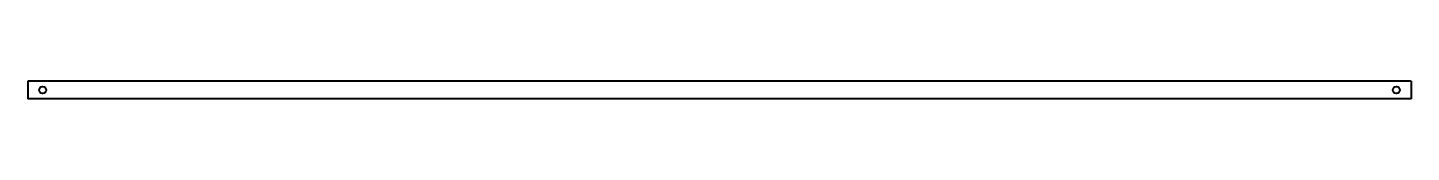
# Model space of a CAD drawing. Header units: millimetres. Extents: x 0 to 2308, y 0 to 30.
import ezdxf

# ---------------------------------------------------------------- set-up
doc = ezdxf.new("R2010")
doc.units = ezdxf.units.MM
doc.linetypes.add('K5LT_BASIC', pattern=[0])

msp = doc.modelspace()

# ---------------------------------------------------------------- linework, layer by layer
at = {"color": 7, "linetype": 'K5LT_BASIC', "lineweight": 40}
for p, q in [((38.2, 30), (0, 30)), ((0, 30), (0, 0)), ((46.7, 30), (38.2, 30)), ((2261, 30), (46.7, 30)), ((2269.5, 30), (2261, 30)), ((2307.7, 30), (2269.5, 30)), ((2307.7, 30), (2307.7, 0)), ((38.2, 0), (0, 0)), ((46.7, 0), (38.2, 0)), ((2261, 0), (46.7, 0)), ((2269.5, 0), (2261, 0)), ((2307.7, 0), (2269.5, 0))]:
    msp.add_line(p, q, dxfattribs=at)
for centre in [(25, 15), (2282.7, 15)]:
    msp.add_circle(centre, 6, dxfattribs=at)

doc.saveas('drawing.dxf')
